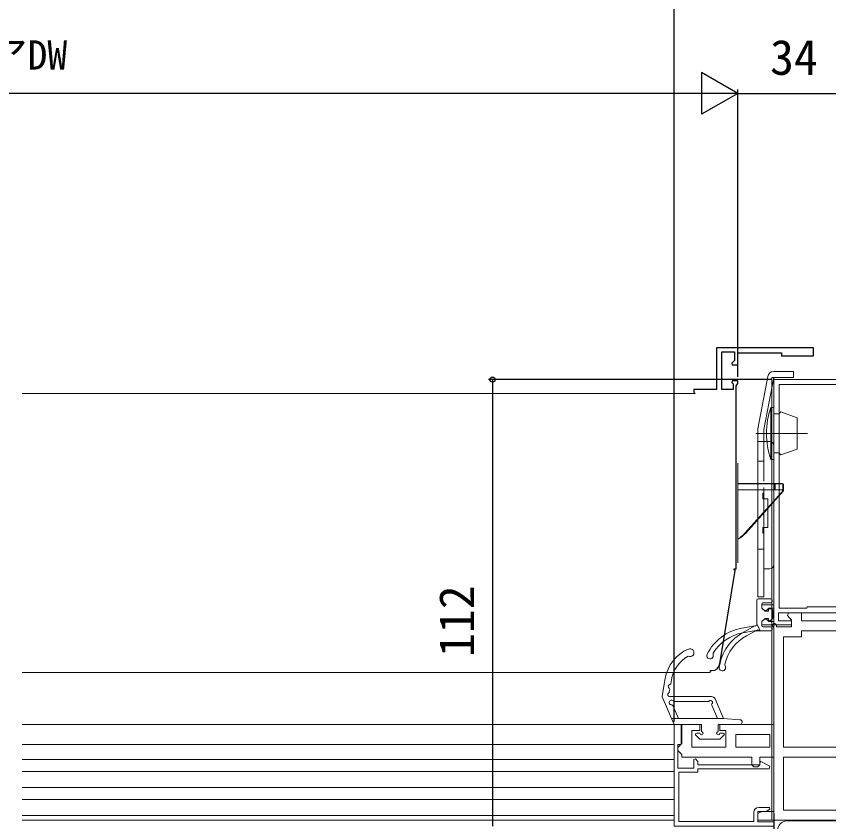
# Model space of a CAD drawing. Units: millimetres, scale not verified. Extents: x -525 to 525, y -783 to 779.
# Drawn here: x -2.1 to 201.7, y 281.4 to 483.5 of the extents above; entities that cross this region are included whole.
import ezdxf
from ezdxf.enums import TextEntityAlignment as Align

# ---------------------------------------------------------------- set-up
doc = ezdxf.new("R2010")
doc.units = ezdxf.units.MM
doc.header["$LTSCALE"] = 4
for name, color, linetype, lineweight in [('0-3_YKK_11', 30, 'Continuous', 18), ('0-5_YKK_12', 2, 'Continuous', 18), ('0-6_YKK_13', 4, 'Continuous', 18)]:
    doc.layers.add(name, color=color, linetype=linetype, lineweight=lineweight)
doc.layers.add('0-4_YKK_11E', color=7, linetype='Continuous')
doc.layers.add('0-7_YKK_D', color=6, linetype='Continuous')
doc.styles.add('ＭＳ ゴシック', font='')
doc.styles.get('ＭＳ ゴシック').set_extended_font_data('MS Gothic')

msp = doc.modelspace()

# ---------------------------------------------------------------- linework, layer by layer
at = {"layer": '0-3_YKK_11', "color": 211}
for points in [[(211.9, 333.836), (189.1, 333.836), (189.1, 331.836), (192.4, 331.836), (192.4, 330.836), (184.9, 330.836), (184.9, 331.649), (185.6, 332.236), (186.1, 332.236), (186.4, 331.936), (186.7, 331.636), (187.9, 331.636), (187.9, 335.036), (186.7, 335.036), (186.4, 334.736), (186.1, 334.436), (185.6, 334.436), (184.9, 335.023), (184.9, 335.836), (187.9, 335.836), (187.9, 392.336), (209.9, 392.336)], [(188.6, 330.636), (188.6, 330.336), (192.4, 330.336), (192.4, 332.036), (191.343, 333.207), (191.622, 333.836), (194.9, 333.836), (194.9, 331.836), (206.5, 331.836), (206.5, 333.836), (209, 333.836), (211.6, 326.707), (211.6, 324.63), (211.338, 324.332), (210.9, 323.836), (210.9, 300.136), (212.9, 300.136), (212.9, 281.836)], [(212.9, 281.836), (183.9, 281.836), (183.9, 283.536), (184.9, 284.036), (187.9, 284.036), (187.9, 297.636), (184.4, 297.636), (184.4, 295.736), (183.9, 295.236), (182.9, 295.236), (182.4, 295.736), (182.4, 297.636), (164.9, 297.636), (164.9, 298.336), (164.4, 298.836), (163.9, 299.336), (163.9, 300.036), (164.4, 300.536), (164.9, 301.036), (164.9, 305.836), (169.4, 305.836), (169.4, 304.336), (167.4, 304.336), (167.4, 300.136), (175.9, 300.136), (175.9, 304.336), (174.4, 304.336), (174.4, 305.836), (187.9, 305.836), (187.9, 330.178)], [(162.9, 305.836), (162.9, 280.336), (187.9, 280.336), (187.9, 281.436), (183.9, 281.436), (183.9, 284.036), (185.988, 284.036), (186.94, 284.586), (186.82, 285.036), (184.2, 285.036)], [(182.9, 283.736), (182.9, 281.536), (164.1, 281.536), (164.1, 293.836), (168.9, 293.836), (168.9, 294.736), (186.799, 294.736), (186.953, 295.346), (184.548, 296.646), (184.4, 295.736), (168.9, 295.736), (168.9, 296.56), (168.27, 297.19), (167.9, 297.036), (167.9, 294.836), (163.9, 294.836), (163.9, 300.836), (164.7, 300.836), (164.7, 305.836), (162.9, 305.836)]]:
    msp.add_lwpolyline(points, dxfattribs=at)
for points in [[(189.3, 335.036), (189.3, 391.136), (208.7, 391.136), (208.7, 384.036), (211.7, 384.036), (211.7, 368.136), (211.4, 367.836), (211.4, 362.836), (211.7, 362.536), (211.7, 350.136), (211.4, 349.836), (211.4, 335.036), (204.7, 335.036), (204.4, 335.336), (196.4, 335.336), (196.1, 335.036)], [(208.4, 300.136), (208.4, 328.185), (207.98, 329.336), (194.9, 329.336), (194.9, 327.836), (190.4, 327.836), (190.4, 300.136)], [(178.4, 303.336), (186.9, 303.336), (186.9, 300.136), (178.4, 300.136)], [(190.4, 297.636), (210.4, 297.636), (210.4, 284.336), (190.4, 284.336)]]:
    msp.add_lwpolyline(points, close=True, dxfattribs=at)
for centre, radius, start, end in [((188.1, 330.636), 0.5, 0.00003, 246.42184), ((184.2, 283.736), 1.3, 90.00001, 179.99999)]:
    msp.add_arc(centre, radius, start, end, dxfattribs=at)
at = {"layer": '0-4_YKK_11E'}
msp.add_line((172, 319.336), (172.402, 319.336), dxfattribs=at)
for points in [[(177.947, 344.836), (178.5, 344.836), (178.5, 390.77), (178.7, 391.053), (178.9, 391.336), (178.9, 392.036), (177.524, 392.036), (177.364, 391.648), (177.7, 391.312), (177.7, 389.836), (174.9, 389.836), (174.9, 399.336), (178.1, 399.336), (178.1, 397.16), (177.364, 396.424), (177.524, 396.036), (178.9, 396.036), (178.9, 399.036), (189.9, 399.036), (189.9, 398.336), (197.9, 398.336), (197.9, 400.336), (173.6, 400.336), (173.6, 389.836), (167.9, 389.836), (167.9, 389.136), (168.2, 388.836)], [(174.376, 321.011), (178.243, 344.487), (177.947, 344.836)]]:
    msp.add_lwpolyline(points, dxfattribs=at)
msp.add_arc((172.402, 321.336), 2, 270, 350.64702, dxfattribs=at)
at = {"layer": '0-5_YKK_12'}
for p, q in [((162.9, 305.836), (-0.6, 305.836)), ((162.9, 300.836), (-0.6, 300.836)), ((162.9, 297.036), (-0.6, 297.036)), ((162.9, 294.036), (-0.6, 294.036)), ((162.9, 290.036), (-0.6, 290.036)), ((162.9, 287.036), (-0.6, 287.036)), ((162.9, 283.036), (-0.6, 283.036)), ((-0.6, 281.836), (162.9, 281.836))]:
    msp.add_line(p, q, dxfattribs=at)
at = {"layer": '0-6_YKK_13'}
for p, q in [((192.9, 394.336), (187.9, 394.336)), ((192.9, 394.336), (192.9, 392.836)), ((187.9, 392.836), (185.4, 379.836)), ((192.9, 392.836), (187.9, 392.836)), ((187.9, 281.836), (187.9, 392.836)), ((168.2, 388.836), (-0.6, 388.836)), ((187.186, 385.336), (187.9, 385.336)), ((187.186, 385.336), (187.186, 372.336)), ((187.9, 372.336), (187.9, 385.336)), ((193.8, 382.744), (193.8, 374.928)), ((185.4, 379.836), (185.4, 373.836)), ((183.414, 378.836), (196.346, 378.836)), ((186.9, 376.836), (183.9, 376.836)), ((187.9, 375.836), (187.9, 345.836)), ((185.4, 373.836), (185.4, 366.886)), ((187.9, 372.336), (187.9, 373.936)), ((178.9, 346.336), (178.9, 371.336)), ((185.4, 371.836), (183.9, 371.836)), ((187.9, 372.336), (187.186, 372.336)), ((190.104, 366.286), (178.9, 366.286)), ((190.204, 366.186), (178.9, 366.186)), ((185.4, 365.236), (185.4, 337.836)), ((187.454, 366.186), (187.454, 366.286)), ((187.454, 364.686), (187.454, 366.186)), ((188.204, 364.686), (188.204, 366.386)), ((188.304, 364.686), (188.304, 366.186)), ((190.204, 366.186), (190.204, 364.77)), ((190.404, 364.408), (190.404, 365.986)), ((190.204, 364.686), (178.9, 364.686)), ((189.947, 364.101), (180.703, 353.834)), ((180.883, 353.834), (190.404, 364.408)), ((185.2, 362.436), (185.2, 363.836)), ((185.4, 363.836), (185.2, 363.836)), ((190.204, 364.186), (190.204, 364.686)), ((185.4, 362.436), (185.2, 362.436)), ((185.7, 362.436), (185.4, 362.436)), ((186.4, 362.436), (185.7, 362.436)), ((186.4, 355.236), (186.4, 362.436)), ((185.4, 355.236), (185.2, 355.236)), ((185.2, 353.836), (185.2, 355.236)), ((185.7, 355.236), (185.4, 355.236)), ((186.4, 355.236), (185.7, 355.236)), ((185.4, 353.836), (185.2, 353.836)), ((185.4, 349.836), (183.9, 349.836)), ((186.9, 344.836), (185.4, 344.836)), ((183.7, 331.036), (183.7, 337.036)), ((183.7, 331.036), (183.7, 337.036)), ((185.4, 337.836), (183.9, 337.836)), ((184, 337.336), (187.2, 337.336)), ((184, 337.336), (187.2, 337.336)), ((187.2, 336.336), (185.2, 336.336)), ((187.2, 336.336), (185.2, 336.336)), ((187.5, 337.036), (187.5, 336.636)), ((187.5, 337.036), (187.5, 336.636)), ((184.9, 336.036), (184.9, 334.986)), ((184.9, 336.036), (184.9, 334.986)), ((184.9, 334.986), (185.8, 334.236)), ((184.9, 334.986), (185.8, 334.236)), ((186.6, 334.536), (186.6, 334.236)), ((186.6, 334.536), (186.6, 334.236)), ((186.9, 334.836), (187.2, 334.836)), ((186.9, 334.836), (187.2, 334.836)), ((187.7, 334.336), (187.7, 332.636)), ((187.7, 334.336), (187.7, 332.636)), ((184.9, 331.686), (185.8, 332.436)), ((184.9, 331.686), (185.8, 332.436)), ((185.8, 334.236), (186.6, 334.236)), ((185.8, 334.236), (186.6, 334.236)), ((185.8, 332.436), (186.6, 332.436)), ((185.8, 332.436), (186.6, 332.436)), ((186.6, 332.436), (186.6, 332.136)), ((186.6, 332.436), (186.6, 332.136)), ((187.112, 331.924), (187.612, 332.424)), ((187.112, 331.924), (187.612, 332.424)), ((183.2, 330.536), (179.906, 329.997)), ((183.2, 330.536), (180.506, 329.104)), ((183.7, 331.036), (184.5, 329.336)), ((183.7, 331.036), (184.5, 329.336)), ((184.9, 331.686), (184.9, 330.636)), ((184.9, 331.686), (184.9, 330.636)), ((185.2, 330.336), (187.2, 330.336)), ((185.2, 330.336), (187.2, 330.336)), ((183.006, 329.331), (180.117, 328.815)), ((183.292, 329.226), (181.069, 328.044)), ((187.2, 329.336), (183.059, 329.336)), ((183.573, 329.445), (183.761, 329.513)), ((187.2, 329.336), (184.374, 329.336)), ((187.5, 330.036), (187.5, 329.636)), ((187.5, 330.036), (187.5, 329.636)), ((172, 318.836), (-0.6, 318.836)), ((172, 318.836), (172, 319.336)), ((159.905, 312.95), (160.678, 317.335)), ((159.905, 312.95), (160.678, 317.335)), ((162.079, 316.066), (162.254, 317.057)), ((162.079, 316.066), (162.254, 317.057)), ((161.712, 313.986), (161.821, 314.606)), ((161.712, 313.986), (161.821, 314.606)), ((159.924, 312.779), (162.822, 306.018)), ((159.924, 312.779), (162.822, 306.018)), ((172.283, 312.836), (161.8, 312.836)), ((172.283, 312.836), (161.8, 312.836)), ((175.3, 307.336), (173.203, 312.23)), ((175.3, 307.336), (173.203, 312.23)), ((162.618, 310.556), (163.998, 307.336)), ((162.618, 310.556), (163.998, 307.336)), ((162.954, 311.636), (171.533, 311.636)), ((162.954, 311.636), (171.533, 311.636)), ((172.355, 310.654), (173.777, 307.336)), ((172.355, 310.654), (173.777, 307.336)), ((175.3, 307.336), (162.257, 307.336)), ((175.3, 307.336), (162.257, 307.336)), ((169.8, 305.836), (163.098, 305.836)), ((169.8, 305.836), (163.098, 305.836)), ((169.8, 305.836), (169.8, 304.036)), ((169.8, 305.836), (169.8, 304.036)), ((174, 305.836), (174, 304.036)), ((179.4, 305.836), (174, 305.836)), ((174, 305.836), (174, 304.036)), ((179.4, 305.836), (174, 305.836)), ((175.3, 307.336), (179.444, 307.034)), ((175.3, 307.336), (179.444, 307.034)), ((168.388, 303.124), (169.288, 302.224)), ((168.388, 303.124), (169.288, 302.224)), ((169.4, 303.636), (168.6, 303.636)), ((169.4, 303.636), (168.6, 303.636)), ((174.3, 302.136), (169.5, 302.136)), ((174.3, 302.136), (169.5, 302.136)), ((175.2, 303.636), (174.4, 303.636)), ((175.2, 303.636), (174.4, 303.636)), ((175.412, 303.124), (174.512, 302.224)), ((175.412, 303.124), (174.512, 302.224))]:
    msp.add_line(p, q, dxfattribs=at)
at = {"layer": '0-6_YKK_13', "color": 80}
msp.add_line((212.9, 281.633), (191.2, 281.633), dxfattribs=at)
at = {"layer": '0-6_YKK_13'}
for points in [[(186.427, 393.119), (183.9, 379.979), (183.9, 337.836)], [(187.9, 392.836), (187.4, 392.836), (187.4, 281.836)], [(187.9, 383.736), (189.2, 383.736), (189.7, 384.236), (193.8, 382.744)], [(187.9, 373.936), (189.2, 373.936), (189.7, 373.436), (193.8, 374.928)]]:
    msp.add_lwpolyline(points, dxfattribs=at)
for centre, radius, start, end in [((187.9, 392.836), 1.5, 90, 169.11447), ((206.1, 378.836), 20, 161.03441, 198.96556), ((186.9, 375.836), 1, 0, 90), ((190.104, 365.986), 0.3, 0, 90), ((189.204, 364.77), 1, 318, 0), ((175.384, 358.786), 7.4, 298.37033, 317.99999), ((175.204, 358.786), 7.4, 299.96718, 317.99999), ((186.9, 345.836), 1, 270, 0), ((184, 337.036), 0.3, 90, 180), ((184, 337.036), 0.3, 90, 180), ((185.2, 336.036), 0.3, 90, 180), ((185.2, 336.036), 0.3, 90, 180), ((187.2, 337.036), 0.3, 0, 90), ((187.2, 337.036), 0.3, 0, 90), ((187.2, 336.636), 0.3, 270, 0), ((187.2, 336.636), 0.3, 270, 0), ((186.9, 334.536), 0.3, 90, 180), ((186.9, 334.536), 0.3, 90, 180), ((187.2, 334.336), 0.5, 0, 90), ((187.2, 334.336), 0.5, 0, 90), ((187.4, 332.636), 0.3, 315, 0), ((187.4, 332.636), 0.3, 315, 0), ((183.2, 331.036), 0.5, 270, 0), ((183.2, 331.036), 0.5, 270, 0), ((185.2, 330.636), 0.3, 180, 270), ((185.2, 330.636), 0.3, 180, 270), ((186.9, 332.136), 0.3, 180, 315), ((186.9, 332.136), 0.3, 180, 315), ((187.2, 330.036), 0.3, 0, 90), ((187.2, 330.036), 0.3, 0, 90), ((182.016, 318.184), 12, 100.12467, 154.01833), ((182.016, 318.184), 10.8, 100.12467, 149.01252), ((186.14, 318.508), 12, 118, 171.89366), ((183.71, 329.069), 0.4, 110, 142.95752), ((183.898, 329.138), 0.4, 54.8499, 110), ((184.374, 329.636), 0.3, 214.8499, 270), ((187.2, 329.636), 0.3, 270, 0), ((187.2, 329.636), 0.3, 270, 0), ((186.14, 318.508), 10.8, 118, 166.88785), ((170.526, 315.599), 10, 113.75837, 170), ((170.526, 315.599), 10, 113.75837, 170), ((166.9, 323.836), 1, 243.21957, 113.75837), ((166.9, 323.836), 1, 243.21957, 113.75837), ((170.526, 315.599), 8.4, 119.03194, 170), ((170.526, 315.599), 8.4, 119.03194, 170), ((171.947, 323.09), 0.8, 154.01833, 17.75478), ((173.186, 323.487), 0.5, 149.01252, 197.75478), ((175.051, 320.088), 0.8, 171.89366, 35.63011), ((176.108, 320.845), 0.5, 166.88785, 215.63011), ((161.783, 316.118), 0.3, 282.02432, 350), ((161.783, 316.118), 0.3, 282.02432, 350), ((161.95, 315.336), 0.5, 102.02432, 237.97569), ((161.95, 315.336), 0.5, 102.02432, 237.97569), ((161.417, 314.038), 0.3, 298.64194, 350), ((161.417, 314.038), 0.3, 298.64194, 350), ((161.526, 314.658), 0.3, 350, 57.97569), ((161.526, 314.658), 0.3, 350, 57.97569), ((160.2, 312.898), 0.3, 170, 203.19859), ((160.2, 312.898), 0.3, 170, 203.19859), ((161.8, 313.336), 0.5, 118.64194, 270), ((161.8, 313.336), 0.5, 118.64194, 270), ((162.284, 311.336), 0.6, 41.81031, 273.72737), ((162.284, 311.336), 0.6, 41.81031, 273.72737), ((172.283, 311.836), 1, 23.19859, 90), ((172.283, 311.836), 1, 23.19859, 90), ((162.342, 310.438), 0.3, 23.19859, 93.72737), ((162.342, 310.438), 0.3, 23.19859, 93.72737), ((162.954, 311.936), 0.3, 221.81031, 270), ((162.954, 311.936), 0.3, 221.81031, 270), ((171.533, 311.936), 0.3, 270, 311.40962), ((171.533, 311.936), 0.3, 270, 311.40962), ((172.063, 311.336), 0.5, 315.2229, 131.40962), ((172.063, 311.336), 0.5, 315.2229, 131.40962), ((172.63, 310.773), 0.3, 135.2229, 203.19859), ((172.63, 310.773), 0.3, 135.2229, 203.19859), ((163.098, 306.136), 0.3, 203.19859, 270), ((163.098, 306.136), 0.3, 203.19859, 270), ((179.4, 306.436), 0.6, 270, 85.83713), ((179.4, 306.436), 0.6, 270, 85.83713), ((169.8, 303.636), 0.4, 180, 90), ((169.8, 303.636), 0.4, 180, 90), ((174, 303.636), 0.4, 90, 360), ((174, 303.636), 0.4, 90, 360), ((168.6, 303.336), 0.3, 90, 225), ((168.6, 303.336), 0.3, 90, 225), ((169.5, 302.436), 0.3, 225, 270), ((169.5, 302.436), 0.3, 225, 270), ((174.3, 302.436), 0.3, 270, 315), ((174.3, 302.436), 0.3, 270, 315), ((175.2, 303.336), 0.3, 315, 90), ((175.2, 303.336), 0.3, 315, 90)]:
    msp.add_arc(centre, radius, start, end, dxfattribs=at)
at = {"layer": '0-6_YKK_13', "color": 80}
msp.add_arc((191.2, 279.333), 2.3, 90, 180, dxfattribs=at)
at = {"layer": '0-7_YKK_D'}
for p, q in [((162.9, 306.536), (162.9, 633.336)), ((162.9, 306.536), (162.9, 633.336)), ((178.9, 464.136), (169.807, 469.386)), ((169.807, 469.386), (169.807, 458.886)), ((178.9, 393.036), (178.9, 465.136)), ((178.9, 393.036), (178.9, 465.136)), ((168.4, 464.136), (-168.6, 464.136)), ((178.9, 464.136), (160.713, 464.136)), ((178.9, 464.136), (169.807, 458.886)), ((178.9, 464.136), (212.9, 464.136)), ((187.4, 392.336), (116.4, 392.336)), ((117.4, 392.336), (117.4, 280.336)), ((187.9, 283.536), (187.9, 151.135))]:
    msp.add_line(p, q, dxfattribs=at)
msp.add_circle((117.4, 392.336), 0.637, dxfattribs=at)

# ---------------------------------------------------------------- texts
at = {"layer": '0-7_YKK_D', "style": 'ＭＳ ゴシック'}
for s, height, p in [('⑧ドアDW', 7.331, (-29.276, 467.897)), ('34', 8.798, (187.002, 466.136))]:
    msp.add_text(s, height=height, dxfattribs=at).set_placement(p, align=Align.BOTTOM_LEFT)
msp.add_text('112', height=8.798, rotation=90, dxfattribs=at).set_placement((115.4, 322.768), align=Align.BOTTOM_LEFT)

doc.saveas('drawing.dxf')
